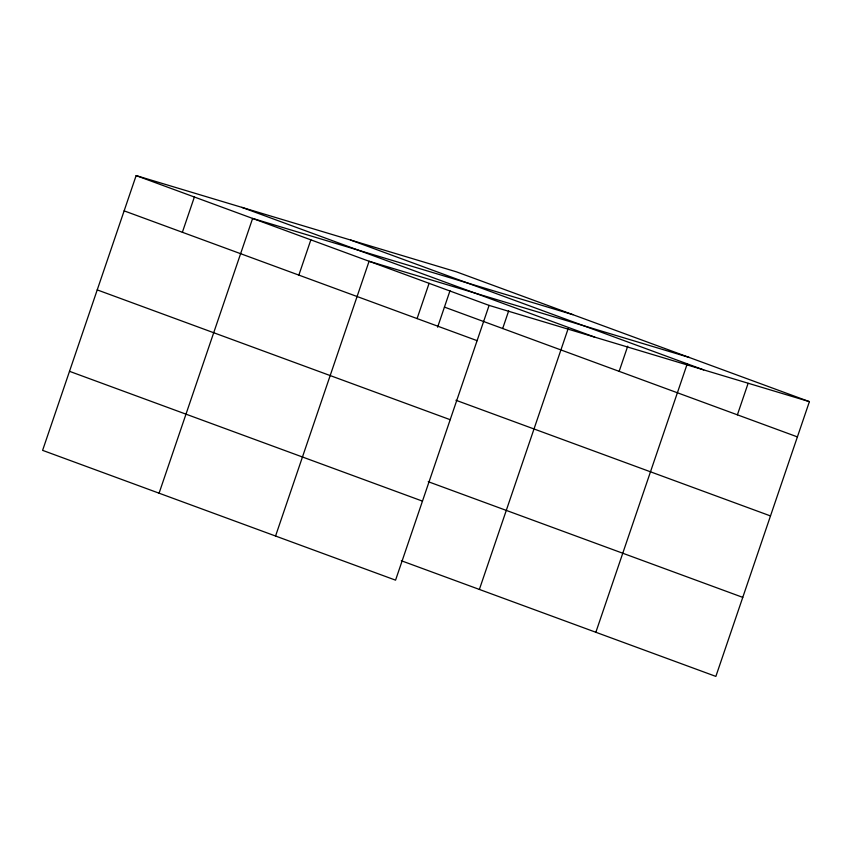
<?xml version="1.0" encoding="UTF-8"?>
<svg xmlns="http://www.w3.org/2000/svg" width="852" height="852" viewBox="0 0 852 852"><rect width="100%" height="100%" fill="white"/><g stroke="black" fill="none" stroke-linecap="round" stroke-linejoin="round"><path stroke-width="1.28" d="M809.4 401.643L456.438 271.841L136.139 175.597L42.6 450.357L395.562 580.159L489.101 305.399L809.4 401.643L715.861 676.403L401.313 560.733M182.371 232.276L194.373 197.014M159.079 493.191L252.618 218.431L572.917 314.676M298.85 275.111L310.852 239.849M275.558 536.025L369.086 261.266L689.396 357.51M417.086 318.595L429.088 283.333M437.608 327.168L450.005 290.724M502.68 328.521L508.676 310.884M479.378 589.435L568.199 328.531M619.148 371.355L627.722 346.168M595.857 632.269L687.255 363.804M737.395 414.828L748.109 383.357M350.736 240.083L703.699 369.885M241.84 207.355L594.792 337.158M136.139 175.597L489.101 305.399M444.435 307.103L797.397 436.895M124.136 210.859L477.099 340.651M455.948 400.259L770.496 515.939M97.224 289.893L450.186 419.695M428.226 481.689L742.774 597.369M69.502 371.323L422.464 501.125"/></g></svg>
